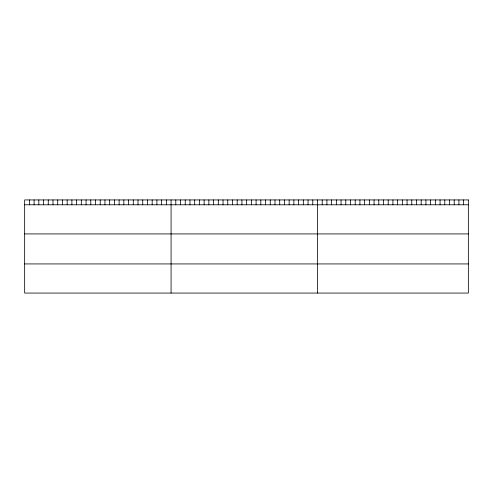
<?xml version="1.0" encoding="UTF-8"?>
<svg xmlns="http://www.w3.org/2000/svg" width="493" height="493" viewBox="0 0 493 493"><rect width="100%" height="100%" fill="white"/><g stroke="black" fill="none" stroke-linecap="round" stroke-linejoin="round"><path stroke-width="0.74" d="M24.65 204.792L468.35 204.792M24.65 233.922L468.35 233.922M24.65 263.934L468.35 263.934M463.636 199.936L463.636 204.792M458.921 199.936L458.921 204.792M454.207 199.936L454.207 204.792M449.493 199.936L449.493 204.792M444.778 199.936L444.778 204.792M440.064 199.936L440.064 204.792M435.35 199.936L435.35 204.792M430.635 199.936L430.635 204.792M425.921 199.936L425.921 204.792M421.207 199.936L421.207 204.792M416.493 199.936L416.493 204.792M411.778 199.936L411.778 204.792M407.064 199.936L407.064 204.792M402.35 199.936L402.35 204.792M397.635 199.936L397.635 204.792M392.921 199.936L392.921 204.792M388.207 199.936L388.207 204.792M383.492 199.936L383.492 204.792M378.778 199.936L378.778 204.792M374.064 199.936L374.064 204.792M369.349 199.936L369.349 204.792M364.635 199.936L364.635 204.792M359.921 199.936L359.921 204.792M355.206 199.936L355.206 204.792M350.492 199.936L350.492 204.792M345.778 199.936L345.778 204.792M341.064 199.936L341.064 204.792M336.349 199.936L336.349 204.792M331.635 199.936L331.635 204.792M326.921 199.936L326.921 204.792M322.206 199.936L322.206 204.792M317.492 199.936L317.492 293.064M312.772 199.936L312.772 204.792M308.045 199.936L308.045 204.792M303.324 199.936L303.324 204.792M298.598 199.936L298.598 204.792M293.877 199.936L293.877 204.792M289.151 199.936L289.151 204.792M284.43 199.936L284.43 204.792M279.704 199.936L279.704 204.792M274.983 199.936L274.983 204.792M270.256 199.936L270.256 204.792M265.536 199.936L265.536 204.792M260.815 199.936L260.815 204.792M256.089 199.936L256.089 204.792M251.368 199.936L251.368 204.792M246.642 199.936L246.642 204.792M241.921 199.936L241.921 204.792M237.195 199.936L237.195 204.792M232.474 199.936L232.474 204.792M227.748 199.936L227.748 204.792M223.027 199.936L223.027 204.792M218.307 199.936L218.307 204.792M213.58 199.936L213.58 204.792M208.859 199.936L208.859 204.792M204.133 199.936L204.133 204.792M199.412 199.936L199.412 204.792M194.686 199.936L194.686 204.792M189.965 199.936L189.965 204.792M185.239 199.936L185.239 204.792M180.518 199.936L180.518 204.792M175.791 199.936L175.791 204.792M171.071 199.936L171.071 293.064M166.351 199.936L166.351 204.792M161.624 199.936L161.624 204.792M156.903 199.936L156.903 204.792M152.177 199.936L152.177 204.792M147.456 199.936L147.456 204.792M142.73 199.936L142.73 204.792M138.009 199.936L138.009 204.792M133.283 199.936L133.283 204.792M128.562 199.936L128.562 204.792M123.835 199.936L123.835 204.792M119.115 199.936L119.115 204.792M114.394 199.936L114.394 204.792M109.668 199.936L109.668 204.792M104.947 199.936L104.947 204.792M100.221 199.936L100.221 204.792M95.5 199.936L95.5 204.792M90.774 199.936L90.774 204.792M86.053 199.936L86.053 204.792M81.327 199.936L81.327 204.792M76.606 199.936L76.606 204.792M71.886 199.936L71.886 204.792M67.159 199.936L67.159 204.792M62.438 199.936L62.438 204.792M57.712 199.936L57.712 204.792M52.991 199.936L52.991 204.792M48.265 199.936L48.265 204.792M43.544 199.936L43.544 204.792M38.818 199.936L38.818 204.792M34.097 199.936L34.097 204.792M29.37 199.936L29.37 204.792M468.35 199.936L24.65 199.936L24.65 293.064L468.35 293.064L468.35 199.936"/></g></svg>
